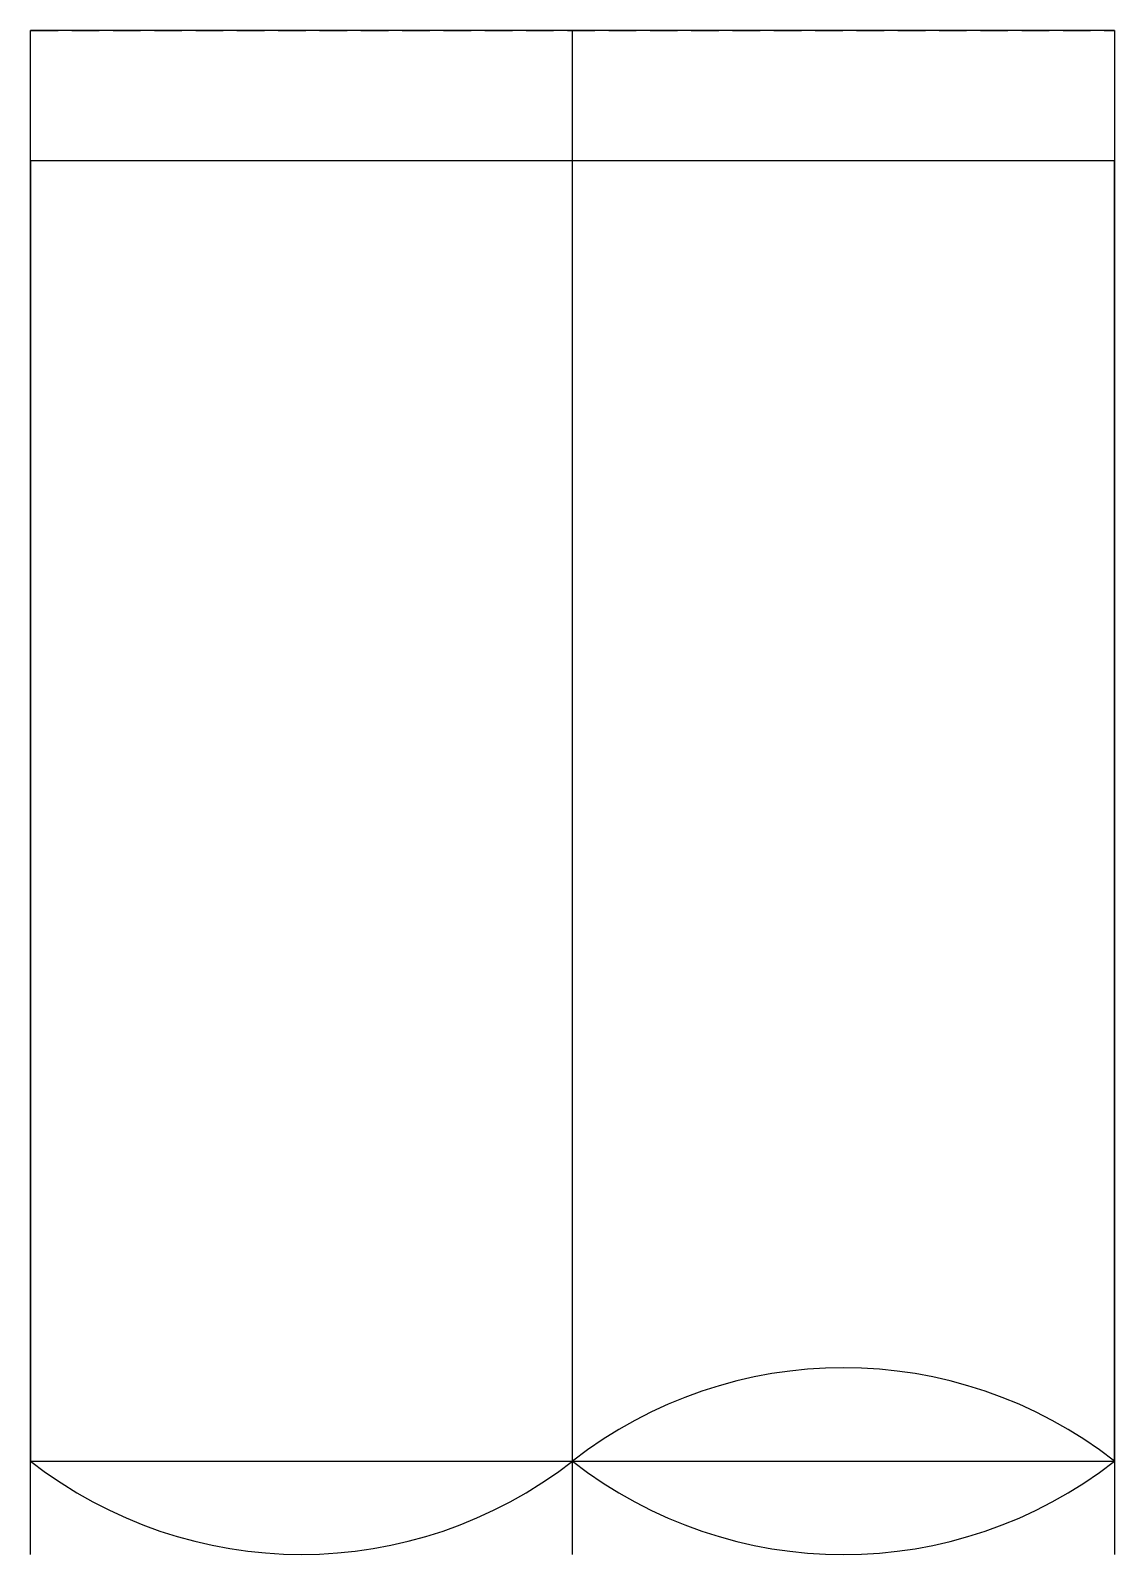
# Model space of a CAD drawing. Extents: x -125 to 125, y -322 to 30.
import ezdxf

# ---------------------------------------------------------------- set-up
doc = ezdxf.new("R2010")
doc.units = 0
doc.linetypes.add('HIDDEN', pattern=[9.525, 6.35, -3.175])
doc.layers.get('0').update_dxf_attribs({"linetype": 'CONTINUOUS'})

msp = doc.modelspace()

# ---------------------------------------------------------------- linework, layer by layer
at = {"linetype": 'CONTINUOUS'}
for p, q in [((125, 30), (-125, 30)), ((-125, -321.53), (-125, 30)), ((0, -321.53), (0, 30)), ((125, 30), (125, -321.53)), ((-125, 0), (125, 0)), ((-125, 0), (-125, -300)), ((125, -300), (125, 0)), ((-125, -300), (125, -300))]:
    msp.add_line(p, q, dxfattribs=at)
at = {"linetype": 'HIDDEN'}
for p, q in [((-125, 0), (-125, 30)), ((-125, 30), (125, 30)), ((125, 30), (125, 0))]:
    msp.add_line(p, q, dxfattribs=at)
at = {"linetype": 'CONTINUOUS'}
for centre, radius, start, end in [((62.5, -379.94), 101.47, 51.9793, 128.0207), ((62.5, -379.94), 101.47, 51.9793, 128.0207), ((-62.5, -219.92), 101.58, 232.0278, 307.9722), ((62.5, -220.06), 101.47, 231.9793, 308.0207)]:
    msp.add_arc(centre, radius, start, end, dxfattribs=at)

doc.saveas('drawing.dxf')
